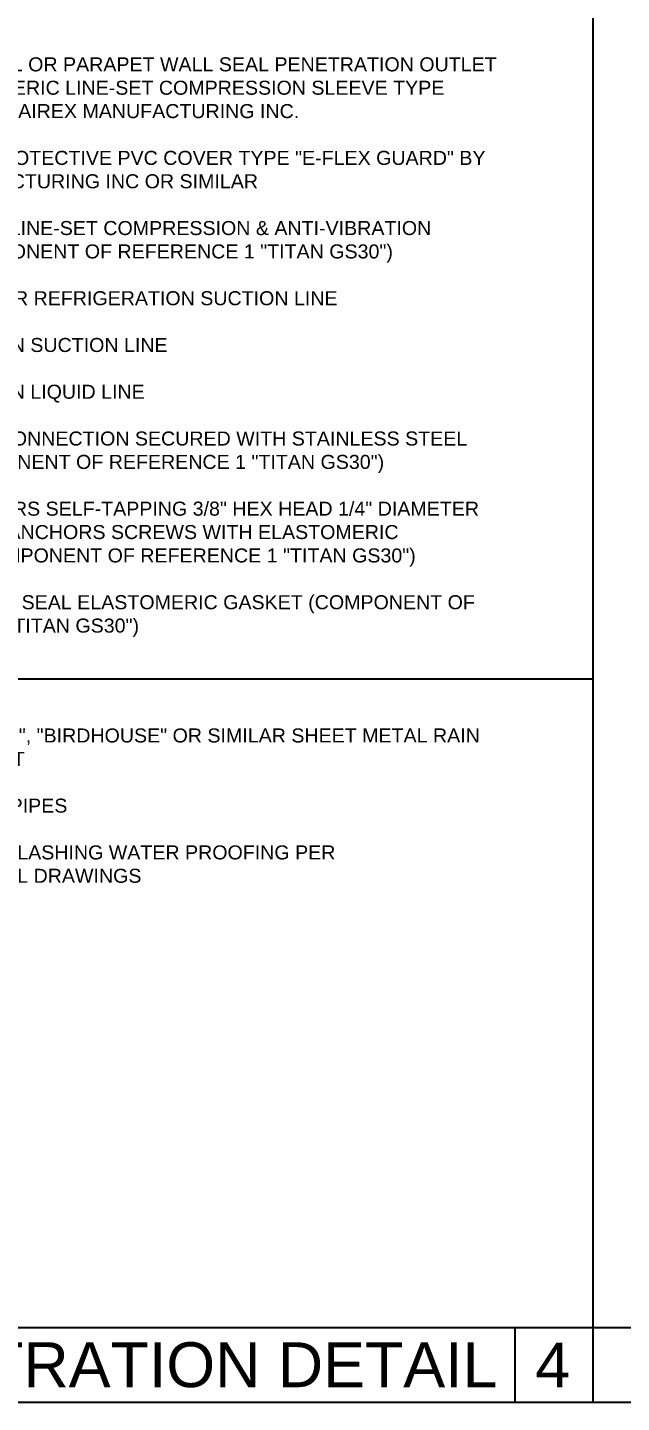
# Model space of a CAD drawing. Header units: inches. Extents: x -22 to 145, y -20 to 61.
# Drawn here: x 24.94 to 28.91, y 0 to 9.19 of the extents above; entities that cross this region are included whole.
import ezdxf
from ezdxf.enums import TextEntityAlignment as Align

# ---------------------------------------------------------------- set-up
doc = ezdxf.new("R2010")
doc.units = ezdxf.units.IN
doc.header["$MEASUREMENT"] = 0
for name, color, linetype in [('GEC_BORDER', 2, 'Continuous'), ('M-DET-THIN', 9, 'Continuous'), ('M-DET-TXT', 2, 'Continuous')]:
    doc.layers.add(name, color=color, linetype=linetype)
doc.styles.add('ARC-TEXT', font='arial.ttf', dxfattribs={"width": 1.00018, "height": 0.0938})
doc.styles.add('TITLE1', font='arial.ttf')

msp = doc.modelspace()

# ---------------------------------------------------------------- linework, layer by layer
at = {"layer": 'GEC_BORDER', "color": 5}
for p, q in [((28.71589, 29), (28.71589, 0)), ((28.71589, 29), (28.71589, 0)), ((-0.01882, 0.50031), (38.29401, 0.50031)), ((28.1974, 0.00031), (28.1974, 0.50031))]:
    msp.add_line(p, q, dxfattribs=at)
msp.add_lwpolyline([(38.3125, 0), (0, 0), (0, 29), (38.3125, 29)], close=True, dxfattribs=at)
at = {"layer": 'M-DET-THIN'}
msp.add_line((19.13776, 4.83531), (28.71589, 4.83531), dxfattribs=at)

# ---------------------------------------------------------------- texts
at = {"layer": 'GEC_BORDER', "style": 'TITLE1'}
msp.add_text('4', height=0.3, dxfattribs=at).set_placement((28.4474, 0.25031), align=Align.MIDDLE_CENTER)
at = {"layer": 'M-DET-TXT'}
for s, insert, char_height, width, attachment_point, style in [('\\pi-0.28125,l0.28125,t0.28125;1.^IEXTERIOR WALL OR PARAPET WALL SEAL PENETRATION OUTLET WITH ELASTOMERIC LINE-SET COMPRESSION SLEEVE TYPE \'TITANGS30" BY AIREX MANUFACTURING INC.\\P\\pi0,l0,tz;\\P\\pi-0.28125,l0.28125,t0.28125;2.^IINSULATION PROTECTIVE PVC COVER TYPE "E-FLEX GUARD" BY AIREX MANUFACTURING INC OR SIMILAR\\P\\pi0,l0,tz;\\P\\pi-0.28125,l0.28125,t0.28125;3.^IELASTOMERIC LINE-SET COMPRESSION & ANTI-VIBRATION SLEEVE (COMPONENT OF REFERENCE 1 "TITAN GS30")\\P\\pi0,l0,tz;\\P\\pi-0.28125,l0.28125,t0.28125;4.^IINSULATION FOR REFRIGERATION SUCTION LINE \\P\\pi0,l0,tz;\\P\\pi-0.28125,l0.28125,t0.28125;5.^IREFRIGERATION SUCTION LINE \\P\\pi0,l0,tz;\\P\\pi-0.28125,l0.28125,t0.28125;6.^IREFRIGERATION LIQUID LINE \\P\\pi0,l0,tz;\\P\\pi-0.28125,l0.28125,t0.28125;7.^IMECHANICAL CONNECTION SECURED WITH STAINLESS STEEL CLAMP (COMPONENT OF REFERENCE 1 "TITAN GS30")\\P\\pi0,l0,tz;\\P\\pi-0.28125,l0.28125,t0.28125;{\\A1;8.^IWALL FASTENERS SELF-TAPPING 3/8" HEX HEAD 1/4" DIAMETER ALL MATERIAL ANCHORS SCREWS WITH ELASTOMERIC WASHERS (COMPONENT OF REFERENCE 1 "TITAN GS30")\\P\\pi0,l0,tz;\\P\\pi-0.28125,l0.28125,t0.28125;9.^IWALL SURFACE SEAL ELASTOMERIC GASKET (COMPONENT OF REFERENCE 1 "TITAN GS30")}', (23.56366, 8.98937), 0.09375, 4.5110479, 1, 'ARC-TEXT'), ('\\pi-0.28125,l0.28125,t0.28125;1.^I"PELICAN HOOD", "BIRDHOUSE" OR SIMILAR SHEET METAL RAIN HOOD PRODUCT\\P\\P2.^IREFRIGERANT PIPES\\P\\P3.^ISHEET METAL FLASHING WATER PROOFING PER ARCHITECTURAL DRAWINGS\\P\\P4.^IROOF', (23.56366, 4.50438), 0.09375, 4.5110479, 1, 'ARC-TEXT'), ('REFRIGERANT PIPE PENETRATION DETAIL', (28.07869, 0.25031), 0.3, 9.078125, 6, 'TITLE1')]:
    msp.add_mtext(s, dxfattribs=dict(at, insert=insert, char_height=char_height, width=width, attachment_point=attachment_point, style=style))

doc.saveas('drawing.dxf')
